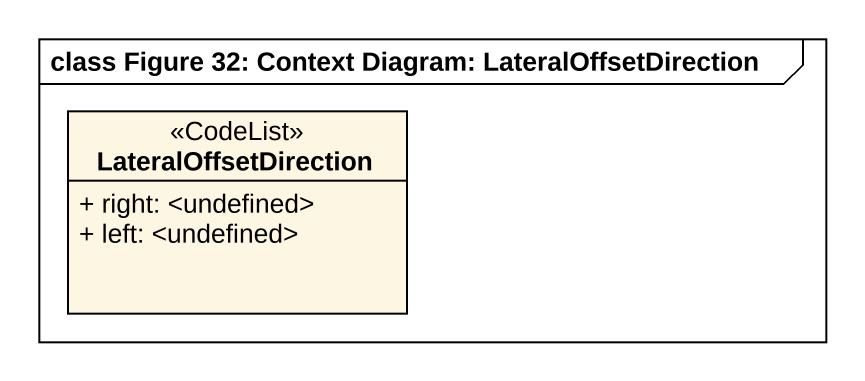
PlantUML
@startuml
mainframe class Figure 32: Context Diagram: LateralOffsetDirection
hide circle
hide empty members
skinparam classAttributeIconSize 0
class LateralOffsetDirection <<CodeList>> {
  + right: <undefined>
  + left: <undefined>
}
@enduml
